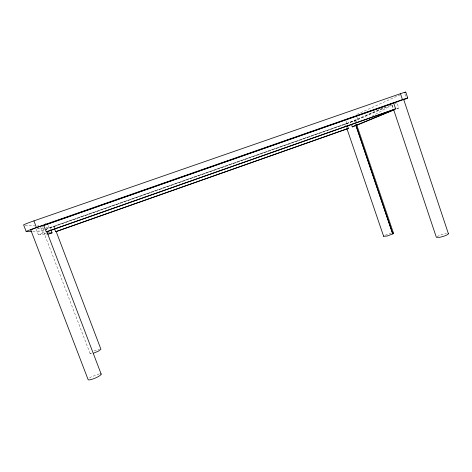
<?xml version="1.0" encoding="UTF-8"?>
<svg xmlns="http://www.w3.org/2000/svg" width="472" height="472" viewBox="0 0 472 472"><rect width="100%" height="100%" fill="white"/><g stroke="black" fill="none" stroke-linecap="round" stroke-linejoin="round"><path stroke-width="0.35" stroke-dasharray="2.36 1.77" d="M355.339 125.823L355.788 123.829M355.941 123.162L356.696 119.841L386.12 106.902M355.67 121.829L355.198 120.437L53.92 226.353L54.427 227.687M90.105 353.569L42.976 230.135L44.268 229.545M54.652 227.551L54.144 226.212L46.185 229.162M371.93 116.372L391.713 105.108M437.066 236.496L442.152 234.436A6.289 1.091 -16.6 0 1 446.453 233.487M356.803 114.43L399.896 94.896M382.644 108.058L350.625 121.971L351.044 123.198M46.038 229.321A13.387 0.389 -19.2 0 0 49.312 228.206L349.026 122.95L357.286 119.823L391.595 105.02M394.976 103.563L397.005 102.689M396.71 108.808L398.746 107.97L397.035 102.843M45.359 229.138L46.268 228.802L47.041 230.832M46.433 233.115L42.905 233.256L38.421 234.838L36.197 229.032M398.746 107.97L396.816 108.654M354.755 122.089L354.283 120.696L356.696 119.841L345.38 124.006L346.312 126.844M45.92 227.197L50.02 227.486L54.144 226.212M354.283 120.696L355.198 120.437M43.973 229.876L42.976 230.135M99.279 373.865L91.438 376.815A7.109 1.398 -23.2 0 0 89.007 378.343M38.421 234.838L48.327 234.212M32.71 231.498L39.235 231.445A13.387 0.389 -19.2 0 0 44.038 229.976M37.424 228.448L44.055 228.713M41.813 226.914L43.182 227.008M25.099 225.126L35.046 225.899M50.02 227.486L50.793 229.51M48.309 225.563L49.312 228.206M40.692 227.463L42.905 233.256M37.435 226.737L39.235 231.445M54.156 227.663L53.649 226.324L346.684 123.452L347.103 124.679M346.566 127.505L347.038 128.903M356.844 116.82L357.794 119.611M346.053 120.915L346.991 123.67M392.238 105.103L393.318 108.336M392.179 105.28L393.347 108.772M404.964 94.081L406.038 97.315M46.179 223.297A13.399 0.507 -19.1 0 1 45.082 223.669M38.751 225.651A13.399 0.507 -19.1 0 1 37.607 225.964M385.258 235.209A5.192 0.791 -17.7 0 1 391.229 233.262M91.645 353.693A5.847 0.956 -22.4 0 1 91.745 352.189M94.176 350.962A5.847 0.956 -22.4 0 1 99.362 349.162"/><path stroke-width="0.71" d="M47.3 231.599L393.748 109.628L395.613 108.855L393.654 103.002L43.737 225.327L46.226 231.846L46.852 231.693L101.191 374.148L100.318 375.264A7.109 1.398 -23.2 0 1 92.878 379.01A7.109 1.398 -23.2 0 1 88.069 379.482L30.757 229.958C34.686 228.165 40.887 225.964 44.138 225.368L391.807 103.81M54.669 229.008L55.69 231.693L56.18 231.563L100.937 349.262L98.229 351.239L93.674 353.127M56.18 231.563L347.038 128.903L348.36 128.36L347.522 125.906M448.4 233.717L403.69 99.456L402.964 99.834M351.463 124.431L352.301 126.891L357.888 124.366M403.767 99.769L406.469 98.607A10.649 0.33 -20.2 0 0 402.457 99.604L36.45 227.51A12.071 0.425 -19.1 0 0 26.19 231.551L23.683 225.014A12.077 0.543 -18.9 0 1 33.913 220.872L400.48 93.68A10.655 0.425 -20.4 0 1 405.483 92.329M392.385 103.527L403.69 99.456M352.301 126.891L393.884 109.758M355.339 125.823L393.996 109.923M42.822 225.929L43.766 225.539M48.327 234.212L52.079 232.885L51.047 230.188M55.69 231.693L348.36 128.36M46.226 231.846L395.613 108.855M392.633 103.645L393.318 103.421M30.757 229.958L31.181 229.876M47.141 233.085L52.079 232.885M26.19 231.551L31.264 231.51M100.76 373.824L101.191 374.148M347.026 128.933L383.63 236.283L387.04 236.053L392.751 233.929A5.192 0.791 -17.7 0 0 392.958 233.038M33.913 220.872L36.45 227.51M356.62 124.614L393.524 233.28M355.935 125.558L392.751 233.929L355.841 125.05M393.577 109.469L436.346 237.274L439.497 237.333A6.289 1.091 -16.6 0 0 446.211 235.274A6.289 1.091 -16.6 0 0 448.129 233.498M405.767 92.105L407.719 97.969M400.48 93.68L402.457 99.604M405.088 92.53A10.655 0.425 -20.4 0 1 404.533 92.789M383.63 236.283A5.192 0.791 -17.7 0 1 383.866 236"/></g></svg>
